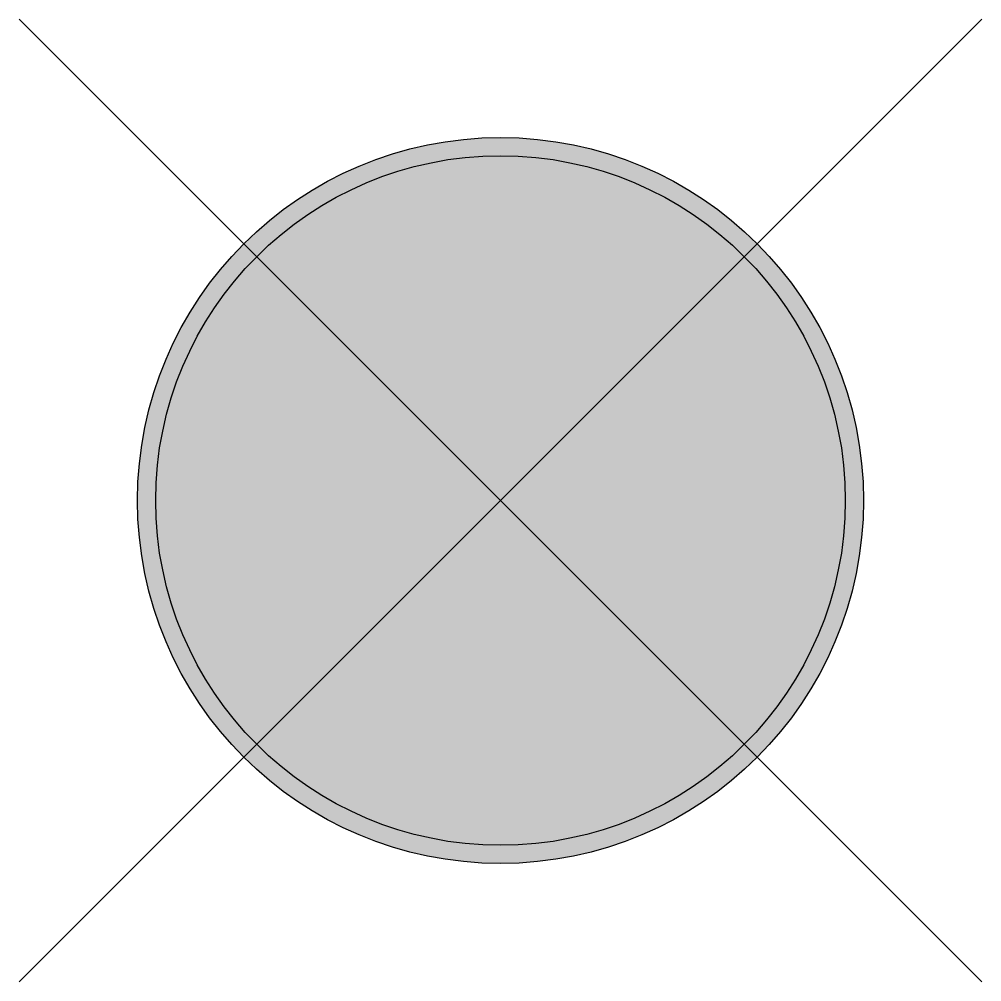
# Model space of a CAD drawing. Header units: metres. Extents: x -2.65 to 2.65, y -2.65 to 2.65.
import ezdxf

# ---------------------------------------------------------------- set-up
doc = ezdxf.new("R2010")
doc.units = ezdxf.units.M

msp = doc.modelspace()

# ---------------------------------------------------------------- hatches: boundary and pattern name
at = {"true_color": 0xffffff}
h = msp.add_hatch(color=7, dxfattribs=at)
h.dxf.hatch_style = 1
edge = h.paths.add_edge_path()
edge.add_arc((0, 0), 2, 0, 360)

# ---------------------------------------------------------------- linework, layer by layer
for p, q in [((-2.6517, -2.6517), (2.6517, 2.6517)), ((2.6517, -2.6517), (-2.6517, 2.6517))]:
    msp.add_line(p, q)
for radius in [2, 1.9]:
    msp.add_circle((0, 0), radius)

doc.saveas('drawing.dxf')
